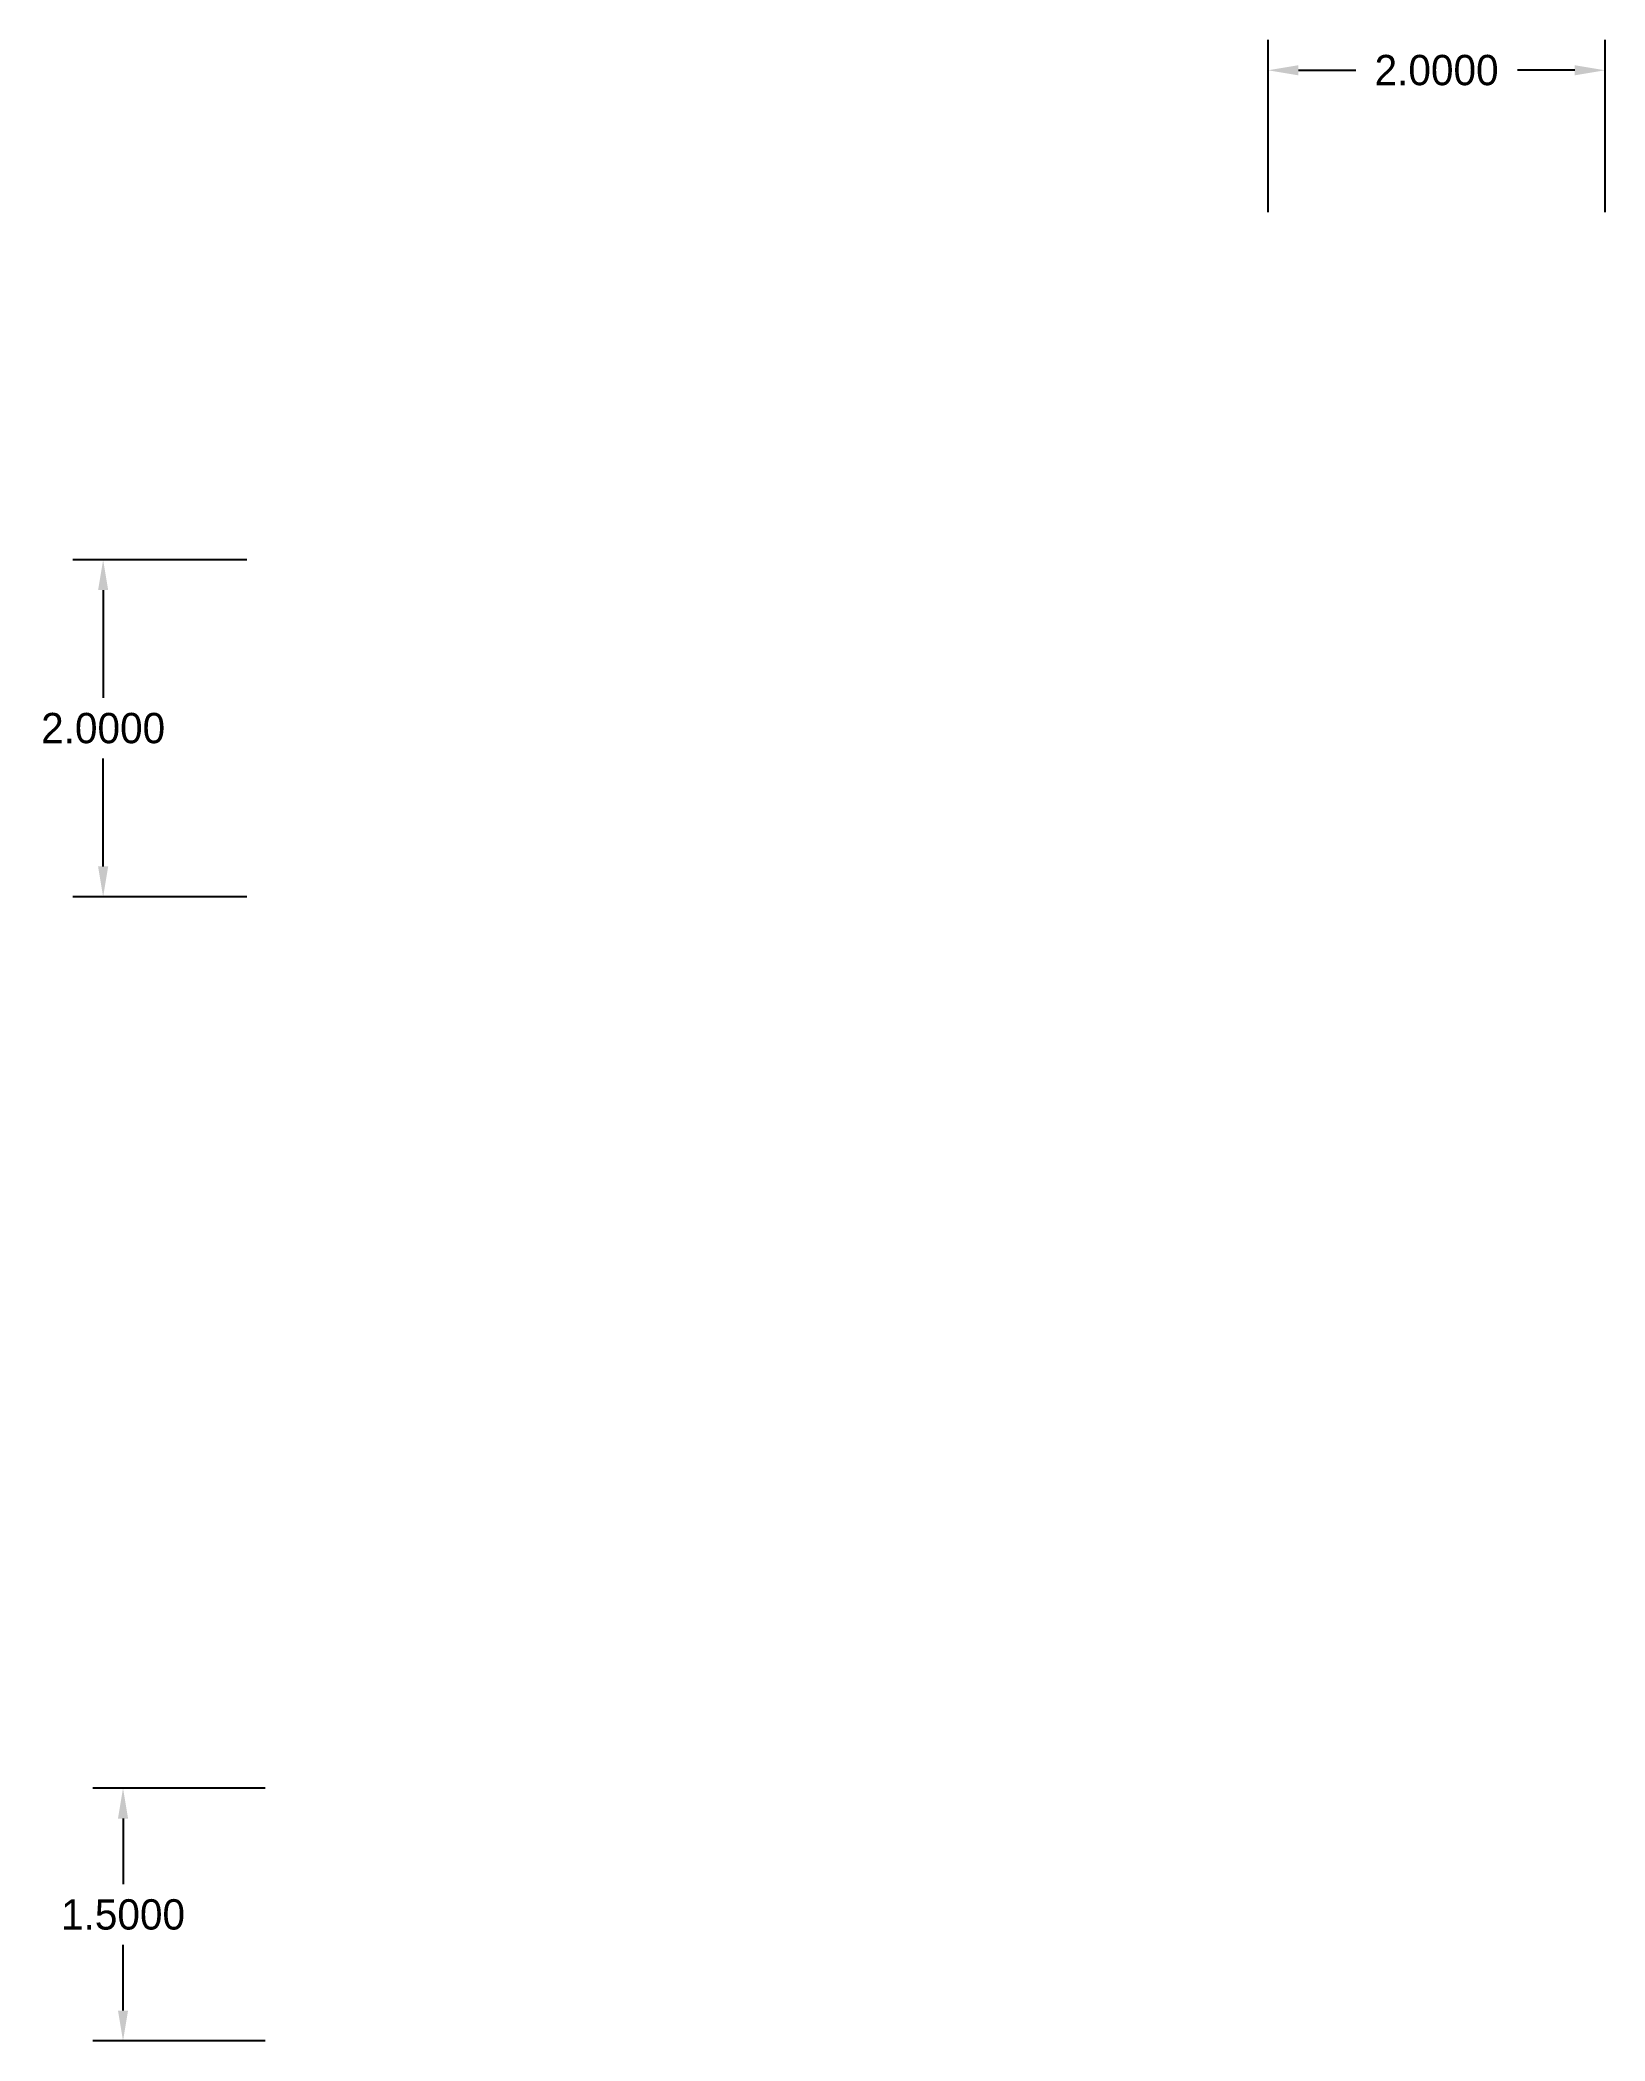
# Model space of a CAD drawing. Header units: inches. Extents: x 8.3 to 17.6, y -3.4 to 8.5.
import ezdxf

# ---------------------------------------------------------------- set-up
doc = ezdxf.new("R2010")
doc.units = ezdxf.units.IN
doc.header["$MEASUREMENT"] = 0
doc.layers.get('0').update_dxf_attribs({"true_color": 0xe7f0ff})
doc.dimstyles.get("Standard").update_dxf_attribs({"dimtxt": 0.18, "dimasz": 0.18, "dimexe": 0.18, "dimexo": 0.0625, "dimgap": 0.09, "dimtad": 0, "dimtih": 1, "dimtoh": 1, "dimdec": 4, "dimzin": 0, "dimdsep": 46, "dimtxsty": 'Standard', "dimcen": 0.09, "dimadec": 0, "dimazin": 0, "dimtfac": 1, "dimtdec": 4, "dimtofl": 0, "dimtmove": 0, "dimatfit": 3, "dimfxl": 1, "dimtolj": 1, "dimtzin": 0, "dimarcsym": 0})

# ---------------------------------------------------------------- blocks, each defined once
blk = doc.blocks.new('*D3')
at = {"color": 0, "lineweight": -2}
for p, q in [((15.564, 7.439), (15.564, 8.462)), ((17.564, 7.439), (17.564, 8.462)), ((15.744, 8.282), (16.084, 8.282)), ((17.384, 8.282), (17.044, 8.282))]:
    blk.add_line(p, q, dxfattribs=at)
at = {"color": 0}
for points in [[(15.744, 8.312), (15.744, 8.252), (15.564, 8.282)], [(17.384, 8.312), (17.384, 8.252), (17.564, 8.282)]]:
    blk.add_solid(points, dxfattribs=at)
at = {"layer": 'Defpoints', "color": 0}
for p in [(15.564, 8.282), (15.564, 7.376), (17.564, 7.376)]:
    blk.add_point(p, dxfattribs=at)
at = {"color": 0, "insert": (16.564, 8.282), "char_height": 0.18, "attachment_point": 5}
blk.add_mtext('\\A1;2.0000', dxfattribs=at)
blk = doc.blocks.new('*D5')
at = {"color": 0, "lineweight": -2}
for p, q in [((9.501, 5.376), (8.469, 5.376)), ((8.649, 5.196), (8.649, 4.556)), ((8.649, 3.556), (8.649, 4.196)), ((9.501, 3.376), (8.469, 3.376))]:
    blk.add_line(p, q, dxfattribs=at)
at = {"color": 0}
for points in [[(8.619, 5.196), (8.679, 5.196), (8.649, 5.376)], [(8.619, 3.556), (8.679, 3.556), (8.649, 3.376)]]:
    blk.add_solid(points, dxfattribs=at)
at = {"layer": 'Defpoints', "color": 0}
for p in [(8.649, 5.376), (9.564, 5.376), (9.564, 3.376)]:
    blk.add_point(p, dxfattribs=at)
at = {"color": 0, "insert": (8.649, 4.376), "char_height": 0.18, "attachment_point": 5}
blk.add_mtext('\\A1;2.0000', dxfattribs=at)
blk = doc.blocks.new('*D8')
at = {"color": 0, "lineweight": -2}
for p, q in [((9.611, -1.916), (8.587, -1.916)), ((8.767, -2.096), (8.767, -2.486)), ((8.767, -3.236), (8.767, -2.846)), ((9.611, -3.416), (8.587, -3.416))]:
    blk.add_line(p, q, dxfattribs=at)
at = {"color": 0}
for points in [[(8.737, -2.096), (8.797, -2.096), (8.767, -1.916)], [(8.737, -3.236), (8.797, -3.236), (8.767, -3.416)]]:
    blk.add_solid(points, dxfattribs=at)
at = {"layer": 'Defpoints', "color": 0}
for p in [(9.674, -1.916, -3.376), (8.767, -3.416), (9.674, -3.416, -3.376)]:
    blk.add_point(p, dxfattribs=at)
at = {"color": 0, "insert": (8.767, -2.666), "char_height": 0.18, "attachment_point": 5}
blk.add_mtext('\\A1;1.5000', dxfattribs=at)

msp = doc.modelspace()

# ---------------------------------------------------------------- dimensions: what is measured, and where the dimension line sits
for p1, p2, distance, picture, middle in [((17.56353, 7.37629), (15.56353, 7.37629), -0.90532, '*D3', (16.56353, 8.2816)), ((9.56353, 3.37629), (9.56353, 5.37629), 0.91438, '*D5', (8.64915, 4.37629)), ((9.67359, -1.91605, -3.37629), (9.67359, -3.41605, -3.37629), -0.90626, '*D8', (8.76734, -2.66605))]:
    dim = msp.add_aligned_dim(p1=p1, p2=p2, distance=distance, dimstyle='Standard')
    dim.commit()
    dim.dimension.update_dxf_attribs({"geometry": picture, "text_midpoint": middle})

doc.saveas('drawing.dxf')
